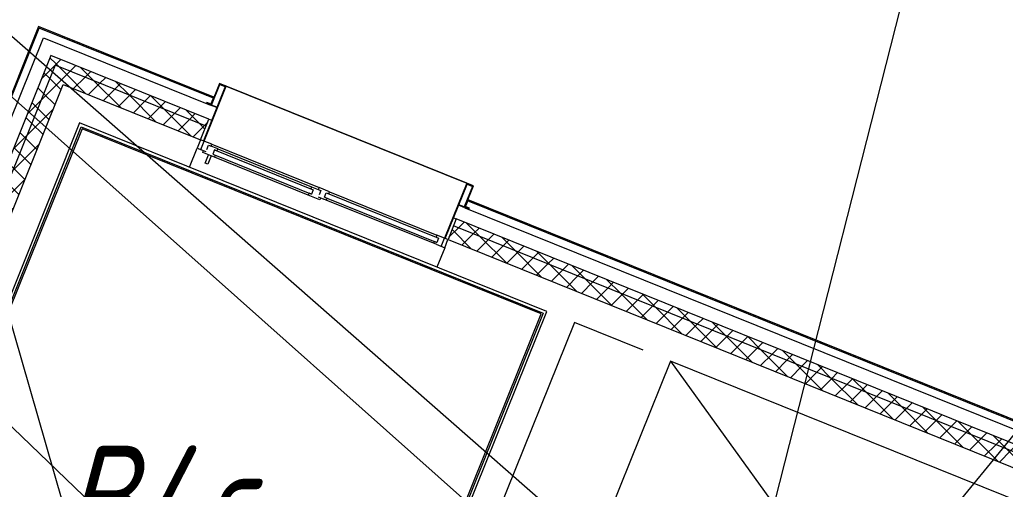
# Model space of a CAD drawing. Header units: millimetres. Extents: x -584918 to 2941280, y 3000189 to 4229862.
# Drawn here: x 179597 to 186249, y 4034611 to 4037777 of the extents above; entities that cross this region are included whole.
import ezdxf

# ---------------------------------------------------------------- set-up
doc = ezdxf.new("R2010")
doc.units = ezdxf.units.MM
for name, color, linetype, lineweight in [('_ Окна', 7, 'Continuous', 0), ('Линии', 7, 'Continuous', 0), ('Обобщенные модели', 7, 'Continuous', 0), ('Ограждение', 7, 'Continuous', 0), ('Окна', 7, 'Continuous', 0), ('Стены внутренние', 7, 'Continuous', 0), ('Стены наружные', 7, 'Continuous', 0), ('Стены отделка', 7, 'Continuous', 0), ('Стены перегородки', 7, 'Continuous', 0), ('Стены штриховка', 7, 'Continuous', 0), ('экспертиза ДУ категории', 1, 'Continuous', 0), ('экспертиза ДУ пояснения', 6, 'Continuous', 0)]:
    doc.layers.add(name, color=color, linetype=linetype, lineweight=lineweight)
doc.styles.add('mytext', font='isocpeur.ttf', dxfattribs={"width": 0.8, "oblique": 14.999978})
pattern_1 = [(45, (188753.27, 4005092.9), (-235.7317, 235.7317), []), (45, (188910.42, 4005092.9), (-235.7317, 235.7317), [])]
pattern_2 = [(45, (188753.27, 4005092.92), (-70.71068, 70.71068), []), (135, (188753.27, 4005092.92), (-70.71068, -70.71068), [])]

# ---------------------------------------------------------------- blocks, each defined once
blk = doc.blocks.new('Тип перил - Перила_Внутренний_-6241503-АР Этаж 03')
at = {"layer": 'Ограждение'}
for p, q in [((-1494.5, 30520), (-1508.7, 30484.5)), ((-1478.1, 30513.4), (-1473.9, 30511.7)), ((-1471.6, 30469.6), (-1457.4, 30505)), ((-1520.4, 30455.5), (-2633.9, 27692.5)), ((-2596.8, 27677.6), (-1483.3, 30440.6)), ((-2638.9, 27680.1), (-2971.2, 26855.5)), ((-2934.1, 26840.6), (-2601.8, 27665.1)), ((-2971.2, 26855.5), (-2989.9, 26809.2)), ((-2952.8, 26794.2), (-2934.1, 26840.6)), ((-2969.1, 26800.8), (-2973.5, 26802.6))]:
    blk.add_line(p, q, dxfattribs=at)
at = {"layer": 'Ограждение', "flags": 128}
for points in [[(-1520.4, 30455.5), (-1519.5, 30457.9), (-1518.5, 30460.2), (-1517.5, 30462.7), (-1516.6, 30465.1), (-1515.5, 30467.6), (-1514.5, 30470.1), (-1513.5, 30472.7), (-1512.5, 30475.3), (-1511.4, 30477.8), (-1510.4, 30480.4), (-1509.3, 30483), (-1508.7, 30484.5)], [(-1471.6, 30469.6), (-1472.7, 30467), (-1473.7, 30464.4), (-1474.8, 30461.8), (-1475.8, 30459.3), (-1476.8, 30456.7), (-1477.8, 30454.2), (-1478.9, 30451.7), (-1479.9, 30449.2), (-1480.8, 30446.7), (-1481.8, 30444.3), (-1482.8, 30441.9), (-1483.3, 30440.6)], [(-2633.9, 27692.5), (-2634.3, 27691.5), (-2634.7, 27690.5), (-2635.1, 27689.5), (-2635.5, 27688.4), (-2636, 27687.3), (-2636.4, 27686.3), (-2636.8, 27685.2), (-2637.3, 27684.1), (-2637.7, 27683), (-2638.2, 27681.9), (-2638.6, 27680.8), (-2638.9, 27680.1)], [(-2601.8, 27665.1), (-2601.3, 27666.3), (-2600.9, 27667.4), (-2600.4, 27668.5), (-2600, 27669.6), (-2599.6, 27670.7), (-2599.1, 27671.8), (-2598.7, 27672.8), (-2598.3, 27673.9), (-2597.8, 27674.9), (-2597.4, 27676), (-2597, 27677), (-2596.8, 27677.6)]]:
    blk.add_lwpolyline(points, dxfattribs=at)
blk = doc.blocks.new('Тип перил - Перила_Внутренний_-V2-АР Этаж 03')
at = {"layer": 'Ограждение'}
for p, q in [((-1508.7, 30484.5), (-1517.1, 30463.8)), ((-1494.5, 30520), (-1508.7, 30484.5)), ((-1457.4, 30505), (-1494.5, 30520)), ((-1471.6, 30469.6), (-1480, 30448.9)), ((-1457.4, 30505), (-1471.6, 30469.6)), ((-1517.1, 30463.8), (-2630.5, 27700.8)), ((-1480, 30448.9), (-2593.4, 27685.9)), ((-2638.9, 27680.1), (-2989.9, 26809.2)), ((-2630.5, 27700.8), (-2638.9, 27680.1)), ((-2593.4, 27685.9), (-2601.8, 27665.1)), ((-2601.8, 27665.1), (-2952.8, 26794.2)), ((-2952.8, 26794.2), (-2989.9, 26809.2))]:
    blk.add_line(p, q, dxfattribs=at)
blk = doc.blocks.new('Окно_ПВХ_2Створки_1Фрамуга-верх - ОП_2100_h_х1750_2ст1фр-V68-АР Этаж 03')
at = {"layer": '_ Окна'}
for p, q in [((-819, 100), (-900, 100)), ((-900, 100), (-900, 40)), ((-875, 40), (-875, 100)), ((-837, 54), (-837, 86)), ((-837, 86), (-819, 86)), ((-819, 86), (-819, 100)), ((-770, 86), (-819, 86)), ((-788, 72), (-788, 40)), ((-770, 72), (-788, 72)), ((-788, 72), (-69, 72)), ((-770, 86), (-770, 72)), ((-87, 86), (-87, 72)), ((-87, 86), (-38, 86)), ((-87, 72), (-69, 72)), ((-69, 72), (-69, 40)), ((38, 100), (-38, 100)), ((-38, 100), (-38, 86)), ((-38, 86), (-20, 86)), ((-20, 86), (-20, 54)), ((20, 54), (20, 86)), ((20, 86), (38, 86)), ((38, 86), (38, 100)), ((38, 86), (819, 86)), ((819, 100), (819, 86)), ((900, 100), (819, 100)), ((819, 86), (837, 86)), ((837, 86), (837, 54)), ((875, 40), (875, 100)), ((900, 40), (900, 100)), ((-900, 40), (-837, 40)), ((-855, 26), (-855, 40)), ((-770, 26), (-855, 26)), ((-788, 40), (-770, 40)), ((-788, 40), (-69, 40)), ((-770, 40), (-770, 26)), ((-87, 40), (-87, 26)), ((-69, 40), (-87, 40)), ((-2, 26), (-87, 26)), ((-20, 40), (20, 40)), ((-2, 40), (-2, 26)), ((20, 54), (837, 54)), ((20, 54), (38, 54)), ((38, 40), (20, 40)), ((38, 54), (38, 40)), ((819, 54), (819, 40)), ((837, 54), (819, 54)), ((837, 40), (819, 40)), ((837, 40), (900, 40))]:
    blk.add_line(p, q, dxfattribs=at)
at = {"layer": 'Окна'}
for p, q in [((-819, 100), (-38, 100)), ((-770, 86), (-87, 86)), ((38, 100), (819, 100)), ((-813.5, -34), (-813.5, 26)), ((-793.5, 26), (-793.5, -34)), ((-87, 26), (-770, 26)), ((819, 40), (38, 40)), ((-793.5, -34), (-813.5, -34))]:
    blk.add_line(p, q, dxfattribs=at)
blk = doc.blocks.new('Откос с зашивкой _верх_низ_ - Откос-V74-АР Этаж 03')
at = {"layer": 'Обобщенные модели'}
for p, q in [((-880, 300), (-880, -100)), ((-875, -100), (-875, 300)), ((875, 300), (875, -100)), ((880, -100), (880, 300)), ((-920, 55), (-955, 55)), ((-955, 55), (-955, 50)), ((-955, 50), (-925, 50)), ((-925, 50), (-925, -100)), ((-920, -95), (-920, 55)), ((-920, 55), (-880, 55)), ((880, 55), (920, 55)), ((955, 55), (920, 55)), ((920, 55), (920, -95)), ((925, -100), (925, 50)), ((925, 50), (955, 50)), ((955, 50), (955, 55)), ((-925, -100), (-875, -100)), ((-875, -95), (-920, -95)), ((-880, -100), (-875, -100)), ((-875, -100), (-875, -95)), ((-875, -100), (875, -100)), ((875, -100), (-875, -100)), ((920, -95), (875, -95)), ((875, -95), (875, -100)), ((875, -100), (880, -100)), ((875, -100), (925, -100))]:
    blk.add_line(p, q, dxfattribs=at)

msp = doc.modelspace()

# ---------------------------------------------------------------- hatches: boundary and pattern name
at = {"layer": 'Стены наружные'}
h = msp.add_hatch(dxfattribs=at)
h.set_pattern_fill('FP_6', color=256, style=0, pattern_type=2)
h.set_pattern_definition(pattern_1)
h.paths.add_polyline_path([(179011.115, 4035939.568), (179729.139, 4037721.332), (179721.719, 4037724.322), (179003.695, 4035942.558)])
h = msp.add_hatch(dxfattribs=at)
h.set_pattern_fill('FP_6', color=256, style=0, pattern_type=2)
h.set_pattern_definition(pattern_1)
h.paths.add_polyline_path([(180904.306, 4037247.757), (180907.296, 4037255.177), (179724.709, 4037731.742), (179721.719, 4037724.322), (180891.375, 4037252.968)])
h = msp.add_hatch(dxfattribs=at)
h.set_pattern_fill('FP_1', color=256, style=0, pattern_type=2)
h.set_pattern_definition(pattern_2)
h.paths.add_polyline_path([(179143.972, 4035755.573), (179854.147, 4037517.859), (179807.771, 4037536.548), (179097.596, 4035774.262), (179105.902, 4035770.915)])
h = msp.add_hatch(dxfattribs=at)
h.set_pattern_fill('FP_1', color=256, style=0, pattern_type=2)
h.set_pattern_definition(pattern_2)
h.paths.add_polyline_path([(186513.594, 4034780.294), (186532.283, 4034826.67), (182543.951, 4036433.908), (182525.263, 4036387.532), (186494.213, 4034788.104)])
h.paths.add_polyline_path([(180855.729, 4037060.329), (180874.417, 4037106.705), (179854.147, 4037517.859), (179835.458, 4037471.483), (180841.538, 4037066.048)])
h = msp.add_hatch(dxfattribs=at)
h.set_pattern_fill('FP_1', color=256, style=0, pattern_type=2)
h.set_pattern_definition(pattern_2)
h.paths.add_polyline_path([(179218.035, 4035671.82), (179928.21, 4037434.106), (179835.458, 4037471.483), (179125.283, 4035709.197), (179180.657, 4035686.882)])
h = msp.add_hatch(dxfattribs=at)
h.set_pattern_fill('FP_1', color=256, style=0, pattern_type=2)
h.set_pattern_definition(pattern_2)
h.paths.add_polyline_path([(186568.968, 4034650.164), (186606.346, 4034742.916), (182525.263, 4036387.532), (182487.885, 4036294.78), (186494.213, 4034680.29)])
h.paths.add_polyline_path([(180818.351, 4036967.577), (180855.729, 4037060.329), (179928.21, 4037434.106), (179890.832, 4037341.354), (180795.924, 4036976.615)])
h = msp.add_hatch(dxfattribs=at)
h.set_pattern_fill('FP_6', color=256, style=0, pattern_type=2)
h.set_pattern_definition(pattern_1)
h.paths.add_polyline_path([(186399.855, 4035033.133), (186402.845, 4035040.553), (182623.206, 4036563.691), (182620.216, 4036556.271), (186392.006, 4035036.296)])

# ---------------------------------------------------------------- linework, layer by layer
at = {"layer": 'Линии'}
for p, q in [((183340.649, 4035735.5), (182705.229, 4034158.718)), ((183804.408, 4035548.612), (183340.649, 4035735.5)), ((183989.912, 4035473.857), (183354.492, 4033897.075)), ((186494.213, 4034464.661), (183989.912, 4035473.857)), ((183989.912, 4035473.857), (185858.793, 4032887.879))]:
    msp.add_line(p, q, dxfattribs=at)
at = {"layer": 'Стены внутренние'}
for p, q in [((180018.193, 4037042.056), (178059.605, 4032181.857)), ((183116.106, 4035793.643), (180018.193, 4037042.056)), ((180743.596, 4036782.074), (180795.924, 4036911.926)), ((182465.458, 4036239.129), (182413.13, 4036109.276)), ((181157.518, 4030933.444), (183116.106, 4035793.643))]:
    msp.add_line(p, q, dxfattribs=at)
at = {"layer": 'Стены наружные'}
for p, q in [((180927.355, 4037184.561), (180885.617, 4037201.381)), ((180874.417, 4037106.705), (180892.968, 4037099.23)), ((182601.527, 4036509.895), (182559.788, 4036526.715)), ((182525.401, 4036441.383), (182543.951, 4036433.908))]:
    msp.add_line(p, q, dxfattribs=at)
at = {"layer": 'Стены отделка'}
for p, q in [((179724.709, 4037731.742), (179003.695, 4035942.558)), ((180907.296, 4037255.177), (179724.709, 4037731.742)), ((178956.198, 4035669.522), (179756.826, 4037656.267)), ((179756.826, 4037656.267), (180885.617, 4037201.381)), ((180885.617, 4037201.381), (180907.296, 4037255.177)), ((180001.581, 4037081.095), (178020.566, 4032165.244)), ((178046.592, 4032176.319), (180012.655, 4037055.069)), ((183155.145, 4035810.255), (180001.581, 4037081.095)), ((180012.655, 4037055.069), (183129.119, 4035799.18)), ((182623.206, 4036563.691), (182601.527, 4036509.895)), ((186402.845, 4035040.553), (182623.206, 4036563.691)), ((182601.527, 4036509.895), (186381.166, 4034986.757)), ((183129.119, 4035799.18), (181163.056, 4030920.431)), ((181174.131, 4030894.405), (183155.145, 4035810.255))]:
    msp.add_line(p, q, dxfattribs=at)
at = {"layer": 'Стены перегородки'}
for p, q in [((179807.771, 4037536.548), (179097.596, 4035774.262)), ((180874.417, 4037106.705), (179807.771, 4037536.548)), ((179180.657, 4035579.068), (179890.832, 4037341.354)), ((179890.832, 4037341.354), (180818.351, 4036967.577)), ((180818.351, 4036967.577), (180874.417, 4037106.705)), ((182543.951, 4036433.908), (182487.885, 4036294.78)), ((186485.907, 4034845.359), (182543.951, 4036433.908)), ((182487.885, 4036294.78), (186568.968, 4034650.164))]:
    msp.add_line(p, q, dxfattribs=at)
at = {"layer": 'Стены штриховка'}
for p, q in [((179011.115, 4035939.568), (179729.139, 4037721.332)), ((180904.306, 4037247.757), (179729.139, 4037721.332)), ((179835.458, 4037471.483), (179125.283, 4035709.197)), ((180855.729, 4037060.329), (179835.458, 4037471.483)), ((186407.275, 4035030.143), (182620.216, 4036556.271)), ((186513.594, 4034780.294), (182525.263, 4036387.532))]:
    msp.add_line(p, q, dxfattribs=at)
at = {"layer": 'экспертиза ДУ пояснения'}
for points in [[(184630.415, 4034276.14), (193386.705, 4068671.897)], [(184147.015, 4032340.881), (213651.032, 4068347.712)], [(170377.388, 4067571.086), (181187.117, 4030001.57)], [(148498.361, 4064875.94), (208108.666, 4007571.506)], [(214637.757, 4006036.567), (148498.361, 4064875.94)], [(148498.361, 4064875.94), (215582.524, 4006080.099)]]:
    msp.add_lwpolyline(points, dxfattribs=at)

# ---------------------------------------------------------------- block references
at = {"layer": 'Обобщенные модели', "rotation": 158.0513009164576}
msp.add_blockref('Откос с зашивкой _верх_низ_ - Откос-V74-АР Этаж 03', (181765.25, 4036909.433), dxfattribs=at)
at = {"layer": 'Ограждение'}
for name in ['Тип перил - Перила_Внутренний_-6241503-АР Этаж 03', 'Тип перил - Перила_Внутренний_-V2-АР Этаж 03']:
    msp.add_blockref(name, (188753.266, 4005092.916), dxfattribs=at)
at = {"layer": 'Окна', "rotation": 338.0513009164575}
msp.add_blockref('Окно_ПВХ_2Створки_1Фрамуга-верх - ОП_2100_h_х1750_2ст1фр-V68-АР Этаж 03', (181615.74, 4036538.427), dxfattribs=at)

# ---------------------------------------------------------------- texts
at = {"layer": 'экспертиза ДУ категории', "lineweight": 50, "insert": (179858.381, 4034904.923), "char_height": 750, "attachment_point": 1, "style": 'mytext'}
msp.add_mtext_dynamic_manual_height_columns('В4с', width=2459.42723, gutter_width=17359.771, heights=[0], dxfattribs=at)

doc.saveas('drawing.dxf')
